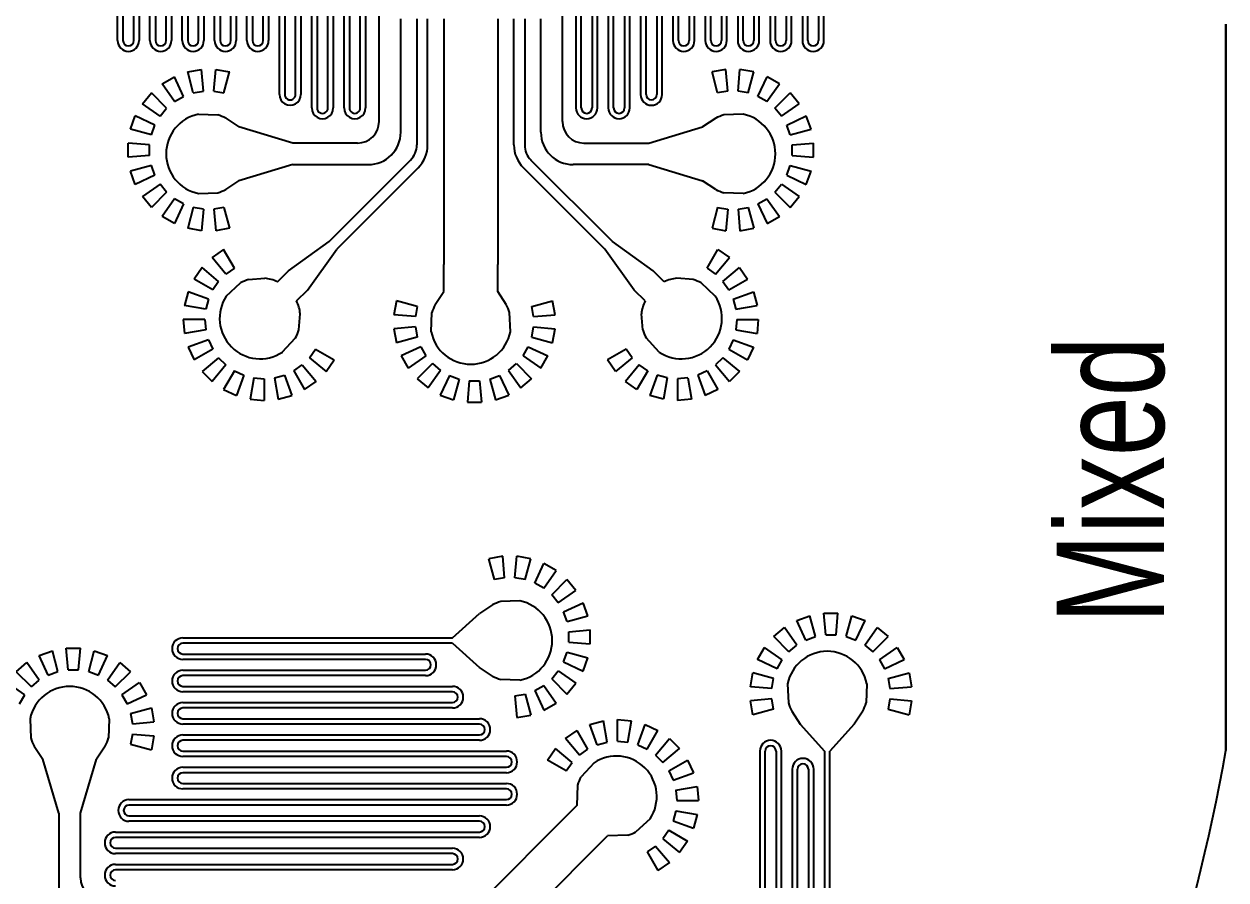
# Model space of a CAD drawing. Extents: x 5000 to 155000, y 156735 to 206735.
# Drawn here: x 132709 to 155000, y 172602 to 188470 of the extents above; entities that cross this region are included whole.
import ezdxf

# ---------------------------------------------------------------- set-up
doc = ezdxf.new("R2010")
doc.units = 0
doc.layers.get('0').update_dxf_attribs({"linetype": 'CONTINUOUS'})
doc.styles.get("Standard").update_dxf_attribs({"font": 'txt', "width": 0.75})

# ---------------------------------------------------------------- blocks, each defined once
blk = doc.blocks.new('CellMigration_Res100umX10cm_WC1000umWS400um')
for p, q in [((-2938, 18958), (-2677, 18981)), ((-2868, 18564), (-2938, 18958)), ((-2677, 18581), (-2677, 18981)), ((-2486, 18564), (-2417, 18958)), ((-2417, 18958), (-2164, 18890)), ((699, 18970), (453, 18881)), ((803, 18584), (699, 18970)), ((991, 18617), (957, 19016)), ((1218, 19016), (957, 19016)), ((1183, 18617), (1218, 19016)), ((1372, 18584), (1476, 18970)), ((1721, 18881), (1476, 18970)), ((4728, 18958), (4476, 18890)), ((4798, 18564), (4728, 18958)), ((4989, 18581), (4989, 18981)), ((5249, 18958), (4989, 18981)), ((5180, 18564), (5249, 18958)), ((-3427, 18780), (-3191, 18890)), ((-3227, 18433), (-3427, 18780)), ((-3054, 18514), (-3191, 18890)), ((-2301, 18514), (-2164, 18890)), ((-2127, 18433), (-1927, 18780)), ((-1927, 18780), (-1713, 18630)), ((227, 18750), (27, 18582)), ((456, 18423), (227, 18750)), ((622, 18518), (453, 18881)), ((1552, 18518), (1721, 18881)), ((1718, 18423), (1948, 18750)), ((2148, 18582), (1948, 18750)), ((4239, 18780), (4025, 18630)), ((4439, 18433), (4239, 18780)), ((4613, 18514), (4476, 18890)), ((5365, 18514), (5502, 18890)), ((5739, 18780), (5502, 18890)), ((5539, 18433), (5739, 18780)), ((-3827, 18445), (-3642, 18630)), ((-3385, 18323), (-3642, 18630)), ((-3227, 18433), (-3054, 18514)), ((-2868, 18564), (-2677, 18581)), ((-2486, 18564), (-2301, 18514)), ((-1970, 18323), (-1713, 18630)), ((309, 18299), (27, 18582)), ((803, 18584), (622, 18518)), ((1183, 18617), (991, 18617)), ((1552, 18518), (1372, 18584)), ((1865, 18299), (2148, 18582)), ((4282, 18323), (4025, 18630)), ((4798, 18564), (4613, 18514)), ((5180, 18564), (4989, 18581)), ((5539, 18433), (5365, 18514)), ((5696, 18323), (5953, 18630)), ((6138, 18445), (5953, 18630)), ((-3520, 18188), (-3827, 18445)), ((-3520, 18188), (-3385, 18323)), ((-2127, 18433), (-1970, 18323)), ((-1835, 18188), (-1528, 18445)), ((-1528, 18445), (-1378, 18231)), ((-141, 18382), (-272, 18155)), ((186, 18152), (-141, 18382)), ((456, 18423), (309, 18299)), ((1865, 18299), (1718, 18423)), ((1988, 18152), (2316, 18382)), ((2447, 18155), (2316, 18382)), ((3840, 18445), (3690, 18231)), ((4146, 18188), (3840, 18445)), ((4439, 18433), (4282, 18323)), ((5832, 18188), (5696, 18323)), ((5832, 18188), (6138, 18445)), ((-4087, 17994), (-3977, 18231)), ((-3630, 18031), (-3977, 18231)), ((-2339, 18085), (-2097, 17823)), ((-1835, 18188), (-1725, 18031)), ((-1725, 18031), (-1378, 18231)), ((90, 17986), (-272, 18155)), ((186, 18152), (90, 17986)), ((2084, 17986), (1988, 18152)), ((2084, 17986), (2447, 18155)), ((4036, 18031), (3690, 18231)), ((4146, 18188), (4036, 18031)), ((4651, 18085), (4408, 17823)), ((5942, 18031), (6288, 18231)), ((6398, 17994), (6288, 18231)), ((-3711, 17857), (-4087, 17994)), ((-3711, 17857), (-3630, 18031)), ((-362, 17910), (-407, 17652)), ((25, 17806), (-362, 17910)), ((2150, 17806), (2536, 17910)), ((2582, 17652), (2536, 17910)), ((6023, 17857), (5942, 18031)), ((6023, 17857), (6398, 17994)), ((-4177, 17481), (-4155, 17741)), ((-3761, 17672), (-4155, 17741)), ((-3777, 17481), (-3761, 17672)), ((-2034, 17672), (-2008, 17373)), ((-9, 17617), (-407, 17652)), ((25, 17806), (-9, 17617)), ((421, 17709), (435, 17353)), ((1891, 17709), (1877, 17353)), ((2183, 17617), (2150, 17806)), ((2183, 17617), (2582, 17652)), ((4345, 17672), (4319, 17373)), ((6072, 17672), (6466, 17741)), ((6089, 17481), (6072, 17672)), ((6489, 17481), (6466, 17741)), ((-3777, 17481), (-4177, 17481)), ((-9, 17426), (-407, 17391)), ((-407, 17391), (-362, 17133)), ((-9, 17426), (25, 17237)), ((2150, 17237), (2183, 17426)), ((2183, 17426), (2582, 17391)), ((2536, 17133), (2582, 17391)), ((6089, 17481), (6489, 17481)), ((-3761, 17290), (-4155, 17220)), ((-4087, 16968), (-4155, 17220)), ((-3711, 17105), (-3761, 17290)), ((25, 17237), (-362, 17133)), ((497, 17201), (656, 16959)), ((1815, 17201), (1656, 16959)), ((2150, 17237), (2536, 17133)), ((6023, 17105), (6072, 17290)), ((6072, 17290), (6466, 17220)), ((6398, 16968), (6466, 17220)), ((-3711, 17105), (-4087, 16968)), ((-3378, 17046), (-3117, 16803)), ((-2076, 17136), (-1874, 16934)), ((656, 16959), (656, 16459)), ((1656, 16959), (1656, 16459)), ((4387, 17136), (4186, 16934)), ((5690, 17046), (5428, 16803)), ((6023, 17105), (6398, 16968)), ((-3630, 16931), (-3977, 16731)), ((-3827, 16517), (-3977, 16731)), ((-3520, 16774), (-3827, 16517)), ((-3520, 16774), (-3630, 16931)), ((-2966, 16740), (-2667, 16714)), ((-2429, 16782), (-2228, 16581)), ((-1874, 16934), (-1329, 16177)), ((4186, 16934), (3641, 16177)), ((4741, 16782), (4539, 16581)), ((5277, 16740), (4978, 16714)), ((5832, 16774), (5942, 16931)), ((5832, 16774), (6138, 16517)), ((5942, 16931), (6288, 16731)), ((6138, 16517), (6288, 16731)), ((-3385, 16638), (-3642, 16332)), ((-3227, 16528), (-3427, 16182)), ((-3227, 16528), (-3385, 16638)), ((-2228, 16581), (-1471, 16036)), ((4539, 16581), (3782, 16036)), ((5539, 16528), (5696, 16638)), ((5539, 16528), (5739, 16182)), ((5696, 16638), (5953, 16332)), ((-3427, 16182), (-3642, 16332)), ((656, 11909), (656, 16459)), ((1656, 11909), (1656, 16459)), ((5739, 16182), (5953, 16332)), ((180, 14668), (-1329, 16177)), ((2131, 14668), (3641, 16177)), ((-3837, 15835), (-4095, 15790)), ((-3802, 15437), (-3837, 15835)), ((-3611, 15437), (-3576, 15835)), ((-3318, 15790), (-3576, 15835)), ((-1471, 16036), (39, 14527)), ((3782, 16036), (2273, 14527)), ((5630, 15790), (5887, 15835)), ((5922, 15437), (5887, 15835)), ((6114, 15437), (6149, 15835)), ((6149, 15835), (6406, 15790)), ((-4340, 15700), (-4567, 15570)), ((-4171, 15338), (-4340, 15700)), ((-3991, 15403), (-4095, 15790)), ((-3422, 15403), (-3318, 15790)), ((5733, 15403), (5630, 15790)), ((6302, 15403), (6406, 15790)), ((6483, 15338), (6652, 15700)), ((6652, 15700), (6878, 15570)), ((-4767, 15402), (-4935, 15201)), ((-4484, 15119), (-4767, 15402)), ((-4337, 15242), (-4567, 15570)), ((-3802, 15437), (-3991, 15403)), ((-3422, 15403), (-3611, 15437)), ((5733, 15403), (5922, 15437)), ((6114, 15437), (6302, 15403)), ((6649, 15242), (6878, 15570)), ((6796, 15119), (7078, 15402)), ((7078, 15402), (7247, 15201)), ((-4607, 14972), (-4935, 15201)), ((-4171, 15338), (-4337, 15242)), ((6483, 15338), (6649, 15242)), ((6919, 14972), (7247, 15201)), ((-5066, 14975), (-5155, 14729)), ((-4703, 14806), (-5066, 14975)), ((-4484, 15119), (-4607, 14972)), ((-3894, 15144), (-3538, 15130)), ((-3386, 15068), (-3144, 14909)), ((5698, 15068), (5456, 14909)), ((6206, 15144), (5849, 15130)), ((6796, 15119), (6919, 14972)), ((7015, 14806), (7377, 14975)), ((7377, 14975), (7467, 14729)), ((-4769, 14626), (-5155, 14729)), ((-4703, 14806), (-4769, 14626)), ((-3144, 14909), (-3144, 14909)), ((-2144, 14609), (-3144, 14909)), ((4456, 14609), (5456, 14909)), ((5456, 14909), (5456, 14909)), ((7015, 14806), (7080, 14626)), ((7080, 14626), (7467, 14729)), ((-2144, 14609), (-744, 14609)), ((4456, 14609), (3056, 14609)), ((-5201, 14472), (-5201, 14210)), ((-4802, 14437), (-5201, 14472)), ((-4802, 14437), (-4802, 14245)), ((7114, 14437), (7512, 14472)), ((7114, 14437), (7114, 14245)), ((7512, 14472), (7512, 14210)), ((-4802, 14245), (-5201, 14210)), ((-4769, 14056), (-5155, 13953)), ((-4769, 14056), (-4703, 13876)), ((-2144, 14209), (-3144, 13909)), ((-944, 14209), (-2144, 14209)), ((156, 11909), (156, 14244)), ((356, 14244), (356, 11909)), ((1956, 14244), (1956, 11909)), ((2156, 11909), (2156, 14244)), ((3256, 14209), (4456, 14209)), ((4456, 14209), (5456, 13909)), ((7080, 14056), (7015, 13876)), ((7080, 14056), (7467, 13953)), ((7114, 14245), (7512, 14210)), ((-5155, 13953), (-5066, 13707)), ((-4703, 13876), (-5066, 13707)), ((-3386, 13750), (-3144, 13909)), ((-3144, 13909), (-3144, 13909)), ((-144, 14009), (-144, 11909)), ((2456, 14009), (2456, 11909)), ((5456, 13909), (5456, 13909)), ((5698, 13750), (5456, 13909)), ((7015, 13876), (7377, 13707)), ((7467, 13953), (7377, 13707)), ((-4607, 13710), (-4935, 13481)), ((-4607, 13710), (-4484, 13563)), ((-3894, 13675), (-3538, 13688)), ((-544, 13809), (-544, 11159)), ((2856, 13809), (2856, 11159)), ((6206, 13675), (5849, 13688)), ((6919, 13710), (6796, 13563)), ((6919, 13710), (7247, 13481)), ((-4935, 13481), (-4767, 13280)), ((-4484, 13563), (-4767, 13280)), ((-4337, 13440), (-4567, 13112)), ((-4337, 13440), (-4171, 13344)), ((-1794, 13559), (-1794, 6809)), ((-1694, 6809), (-1694, 13559)), ((-1494, 13559), (-1494, 7309)), ((-1394, 7309), (-1394, 13559)), ((-1194, 13559), (-1194, 7309)), ((-1094, 7309), (-1094, 13559)), ((-894, 13559), (-894, 8309)), ((-794, 8309), (-794, 13559)), ((3106, 8309), (3106, 13559)), ((3206, 13559), (3206, 8309)), ((3406, 7309), (3406, 13559)), ((3506, 13559), (3506, 7309)), ((3706, 7309), (3706, 13559)), ((3806, 13559), (3806, 7309)), ((4006, 6809), (4006, 13559)), ((4106, 13559), (4106, 6809)), ((6649, 13440), (6483, 13344)), ((6649, 13440), (6878, 13112)), ((6796, 13563), (7078, 13280)), ((7247, 13481), (7078, 13280)), ((-4171, 13344), (-4340, 12982)), ((-3991, 13278), (-4095, 12892)), ((-3991, 13278), (-3802, 13245)), ((-3802, 13245), (-3837, 12847)), ((-3611, 13245), (-3422, 13278)), ((-3611, 13245), (-3576, 12847)), ((-3422, 13278), (-3318, 12892)), ((-2394, 13309), (-2394, 6309)), ((-2294, 6309), (-2294, 13309)), ((-2094, 13309), (-2094, 6809)), ((-1994, 6809), (-1994, 13309)), ((4306, 6809), (4306, 13309)), ((4406, 13309), (4406, 6809)), ((4606, 6309), (4606, 13309)), ((4706, 13309), (4706, 6309)), ((5733, 13278), (5630, 12892)), ((5922, 13245), (5733, 13278)), ((5922, 13245), (5887, 12847)), ((6302, 13278), (6114, 13245)), ((6114, 13245), (6149, 12847)), ((6302, 13278), (6406, 12892)), ((6483, 13344), (6652, 12982)), ((-4567, 13112), (-4340, 12982)), ((6878, 13112), (6652, 12982)), ((-4095, 12892), (-3837, 12847)), ((-3576, 12847), (-3318, 12892)), ((5887, 12847), (5630, 12892)), ((6406, 12892), (6149, 12847)), ((-5394, 12309), (-5394, 7309)), ((-5294, 7309), (-5294, 12309)), ((-5094, 12309), (-5094, 7809)), ((-4994, 7809), (-4994, 12309)), ((-4794, 12309), (-4794, 7809)), ((-4694, 7809), (-4694, 12309)), ((-4494, 12309), (-4494, 7309)), ((-4394, 7309), (-4394, 12309)), ((-4194, 12309), (-4194, 7309)), ((-4094, 7309), (-4094, 12309)), ((-3894, 12309), (-3894, 6809)), ((-3794, 6809), (-3794, 12309)), ((-3594, 12309), (-3594, 6809)), ((-3494, 6809), (-3494, 12309)), ((-3294, 12309), (-3294, 6309)), ((-3194, 6309), (-3194, 12309)), ((-2994, 12309), (-2994, 6309)), ((-2894, 6309), (-2894, 12309)), ((-2694, 12309), (-2694, 6309)), ((-2594, 6309), (-2594, 12309)), ((4906, 6309), (4906, 12309)), ((5006, 12309), (5006, 6309)), ((5206, 6309), (5206, 12309)), ((5306, 12309), (5306, 6309)), ((5506, 6309), (5506, 12309)), ((5606, 12309), (5606, 6309)), ((5806, 6809), (5806, 12309)), ((5906, 12309), (5906, 6809)), ((6106, 6809), (6106, 12309)), ((6206, 12309), (6206, 6809)), ((6406, 7309), (6406, 12309)), ((6506, 12309), (6506, 7309)), ((6706, 7309), (6706, 12309)), ((6806, 12309), (6806, 7309)), ((7006, 7809), (7006, 12309)), ((7106, 12309), (7106, 7809)), ((7306, 7809), (7306, 12309)), ((7406, 12309), (7406, 7809)), ((7606, 7309), (7606, 12309)), ((7706, 12309), (7706, 7309))]:
    blk.add_line(p, q)
for centre, radius, start, end in [((1156, 17559), 750, 11.537, 168.463), ((-2753, 17459), 750, 56.537, 213.463), ((5064, 17459), 750, 326.537, 123.463), ((-2753, 17459), 750, 16.4986, 29.0272), ((5064, 17459), 750, 150.9728, 163.5014), ((-2753, 17459), 750, 334.4712, 353.4246), ((1156, 17559), 750, 195.9728, 208.5014), ((1156, 17559), 750, 331.4986, 344.0272), ((5064, 17459), 750, 186.5754, 205.5288), ((-2753, 17459), 750, 240.9728, 253.5014), ((-2753, 17459), 750, 276.5754, 295.5288), ((5064, 17459), 750, 244.4712, 263.4246), ((5064, 17459), 750, 286.4986, 299.0272), ((-3744, 14409), 750, 101.537, 258.463), ((-3744, 14409), 750, 61.4986, 74.0272), ((6056, 14409), 750, 105.9728, 118.5014), ((6056, 14409), 750, 281.537, 78.463), ((-744, 14009), 600, 0, 90), ((-244, 14244), 400, 0, 45), ((-244, 14244), 600, 0, 45), ((2556, 14244), 600, 135, 180), ((2556, 14244), 400, 135, 180), ((3056, 14009), 600, 90, 180), ((-944, 13809), 400, 0, 90), ((3256, 13809), 400, 90, 180), ((-3744, 14409), 750, 285.9728, 298.5014), ((-1594, 13559), 200, 0, 180), ((-1594, 13559), 100, 0, 180), ((-994, 13559), 200, 0, 180), ((-994, 13559), 100, 0, 180), ((3306, 13559), 200, 360, 180), ((3306, 13559), 100, 360, 180), ((3906, 13559), 200, 360, 180), ((3906, 13559), 100, 360, 180), ((6056, 14409), 750, 241.4986, 254.0272), ((-2194, 13309), 200, 0, 180), ((-2194, 13309), 100, 0, 180), ((4506, 13309), 200, 360, 180), ((4506, 13309), 100, 360, 180), ((-5194, 12309), 200, 0, 180), ((-4594, 12309), 200, 0, 180), ((-3994, 12309), 200, 0, 180), ((-3394, 12309), 200, 0, 180), ((-2794, 12309), 200, 0, 180), ((5106, 12309), 200, 0, 180), ((5706, 12309), 200, 0, 180), ((6306, 12309), 200, 0, 180), ((6906, 12309), 200, 0, 180), ((7506, 12309), 200, 0, 180), ((-5194, 12309), 100, 0, 180), ((-4594, 12309), 100, 0, 180), ((-3994, 12309), 100, 0, 180), ((-3394, 12309), 100, 0, 180), ((-2794, 12309), 100, 0, 180), ((5106, 12309), 100, 0, 180), ((5706, 12309), 100, 0, 180), ((6306, 12309), 100, 0, 180), ((6906, 12309), 100, 0, 180), ((7506, 12309), 100, 0, 180)]:
    blk.add_arc(centre, radius, start, end)
blk = doc.blocks.new('CellMigrationFlush_Res100umX10cm_WC1000umWS400umPillarSp150um')
for p, q in [((7249, 15242), (7478, 15570)), ((7396, 15119), (7678, 15402)), ((7678, 15402), (7847, 15201)), ((7083, 15338), (7249, 15242)), ((7519, 14972), (7847, 15201)), ((6298, 15068), (6056, 14909)), ((6806, 15144), (6449, 15130)), ((7396, 15119), (7519, 14972)), ((7615, 14806), (7977, 14975)), ((7977, 14975), (8067, 14729)), ((5056, 14609), (6056, 14909)), ((6056, 14909), (6056, 14909)), ((7615, 14806), (7680, 14626)), ((7680, 14626), (8067, 14729)), ((5056, 14609), (3656, 14609)), ((7714, 14437), (8112, 14472)), ((7714, 14437), (7714, 14245)), ((8112, 14472), (8112, 14210)), ((3856, 14209), (5056, 14209)), ((5056, 14209), (6056, 13909)), ((7680, 14056), (7615, 13876)), ((7680, 14056), (8067, 13953)), ((7714, 14245), (8112, 14210)), ((6056, 13909), (6056, 13909)), ((6298, 13750), (6056, 13909)), ((7615, 13876), (7977, 13707)), ((8067, 13953), (7977, 13707)), ((6806, 13675), (6449, 13688)), ((7519, 13710), (7396, 13563)), ((7519, 13710), (7847, 13481)), ((4006, 7309), (4006, 13559)), ((4106, 13559), (4106, 7309)), ((4306, 7309), (4306, 13559)), ((4406, 13559), (4406, 7309)), ((4606, 6809), (4606, 13559)), ((4706, 13559), (4706, 6809)), ((7249, 13440), (7083, 13344)), ((7249, 13440), (7478, 13112)), ((7396, 13563), (7678, 13280)), ((7847, 13481), (7678, 13280)), ((4906, 6809), (4906, 13309)), ((5006, 13309), (5006, 6809)), ((5206, 6309), (5206, 13309)), ((5306, 13309), (5306, 6309)), ((6333, 13278), (6230, 12892)), ((6522, 13245), (6333, 13278)), ((6522, 13245), (6487, 12847)), ((6902, 13278), (6714, 13245)), ((6714, 13245), (6749, 12847)), ((6902, 13278), (7006, 12892)), ((7083, 13344), (7252, 12982)), ((7478, 13112), (7252, 12982)), ((6487, 12847), (6230, 12892)), ((7006, 12892), (6749, 12847)), ((5506, 6309), (5506, 12309)), ((5606, 12309), (5606, 6309)), ((5806, 6309), (5806, 12309)), ((5906, 12309), (5906, 6309)), ((6106, 6309), (6106, 12309)), ((6206, 12309), (6206, 6309)), ((6406, 6809), (6406, 12309)), ((6506, 12309), (6506, 6809)), ((6706, 6809), (6706, 12309)), ((6806, 12309), (6806, 6809)), ((7006, 7309), (7006, 12309)), ((7106, 12309), (7106, 7309)), ((7306, 7309), (7306, 12309)), ((7406, 12309), (7406, 7309)), ((7606, 7809), (7606, 12309)), ((7706, 12309), (7706, 7809)), ((7906, 7809), (7906, 12309)), ((8006, 12309), (8006, 7809)), ((8206, 7309), (8206, 12309)), ((8306, 12309), (8306, 7309)), ((5198, 5001), (2990, 7209)), ((8206, 7309), (7756, 6809)), ((8306, 7309), (8756, 6809)), ((7597, 6567), (7756, 6809)), ((8915, 6567), (8756, 6809)), ((2424, 6644), (4633, 4435)), ((9387, 6532), (9773, 6636)), ((9420, 6343), (9387, 6532)), ((9818, 6378), (9773, 6636)), ((7521, 6059), (7535, 6416)), ((8991, 6059), (8977, 6416)), ((9420, 6343), (9818, 6378)), ((7228, 6151), (6830, 6117)), ((6830, 6117), (6875, 5859)), ((7228, 6151), (7262, 5963)), ((9387, 5963), (9420, 6151)), ((9420, 6151), (9818, 6117)), ((9773, 5859), (9818, 6117)), ((7262, 5963), (6875, 5859)), ((9387, 5963), (9773, 5859)), ((7327, 5782), (6965, 5613)), ((6965, 5613), (7095, 5387)), ((7423, 5616), (7095, 5387)), ((7327, 5782), (7423, 5616)), ((9225, 5616), (9321, 5782)), ((9225, 5616), (9553, 5387)), ((9321, 5782), (9684, 5613)), ((9553, 5387), (9684, 5613)), ((5839, 5201), (6039, 5547)), ((5996, 5091), (6253, 5397)), ((6039, 5547), (6253, 5397)), ((7546, 5469), (7263, 5187)), ((7546, 5469), (7693, 5346)), ((8955, 5346), (9102, 5469)), ((9102, 5469), (9385, 5187)), ((5839, 5201), (5996, 5091)), ((6132, 4955), (6438, 5212)), ((6438, 5212), (6588, 4998)), ((7263, 5187), (7464, 5019)), ((7693, 5346), (7464, 5019)), ((7859, 5250), (7690, 4888)), ((7859, 5250), (8039, 5185)), ((8039, 5185), (7936, 4798)), ((8228, 5151), (8193, 4753)), ((8228, 5151), (8420, 5151)), ((8420, 5151), (8455, 4753)), ((8609, 5185), (8789, 5250)), ((8609, 5185), (8712, 4798)), ((8789, 5250), (8958, 4888)), ((8955, 5346), (9184, 5019)), ((9184, 5019), (9385, 5187)), ((5577, 4989), (5198, 5001)), ((5990, 4683), (5728, 4925)), ((6132, 4955), (6242, 4798)), ((6242, 4798), (6588, 4998)), ((6323, 4624), (6698, 4761)), ((6698, 4761), (6766, 4509)), ((7690, 4888), (7936, 4798)), ((8193, 4753), (8455, 4753)), ((8712, 4798), (8958, 4888)), ((6323, 4624), (6372, 4439)), ((6372, 4439), (6766, 4509)), ((4645, 4057), (4633, 4435)), ((6389, 4248), (6372, 4057)), ((6389, 4248), (6789, 4248)), ((6789, 4248), (6766, 3988)), ((6372, 4057), (6766, 3988)), ((4951, 3644), (4708, 3906)), ((6323, 3872), (6242, 3698)), ((6323, 3872), (6698, 3735)), ((4336, 3698), (3990, 3498)), ((4446, 3541), (4336, 3698)), ((6242, 3698), (6588, 3498)), ((6698, 3735), (6588, 3498)), ((4140, 3284), (3990, 3498)), ((4446, 3541), (4140, 3284)), ((4582, 3405), (4325, 3099)), ((4739, 3295), (4582, 3405)), ((6132, 3541), (5996, 3405)), ((5996, 3405), (6253, 3099)), ((6132, 3541), (6438, 3284)), ((4739, 3295), (4539, 2949)), ((4913, 3214), (4776, 2839)), ((5098, 3165), (4913, 3214)), ((5098, 3165), (5028, 2771)), ((5480, 3165), (5289, 3148)), ((5289, 3148), (5289, 2748)), ((5480, 3165), (5549, 2771)), ((5839, 3295), (5665, 3214)), ((5665, 3214), (5802, 2839)), ((5839, 3295), (6039, 2949)), ((6438, 3284), (6253, 3099)), ((4539, 2949), (4325, 3099)), ((6039, 2949), (5802, 2839)), ((5028, 2771), (4776, 2839)), ((5549, 2771), (5289, 2748)), ((6880, 1740), (7138, 1785)), ((7173, 1387), (7138, 1785)), ((7364, 1387), (7399, 1785)), ((7399, 1785), (7657, 1740)), ((6206, 1609), (-6239, 1609)), ((6984, 1353), (6880, 1740)), ((7553, 1353), (7657, 1740)), ((7733, 1288), (7902, 1650)), ((7902, 1650), (8129, 1520)), ((-6239, 1509), (6206, 1509)), ((6984, 1353), (7173, 1387)), ((7364, 1387), (7553, 1353)), ((7899, 1192), (8129, 1520)), ((8046, 1069), (8329, 1352)), ((8329, 1352), (8497, 1151)), ((6206, 1309), (-6239, 1309)), ((-6239, 1209), (6206, 1209)), ((7733, 1288), (7899, 1192)), ((8170, 922), (8497, 1151)), ((5871, 1009), (-6239, 1009)), ((-6239, 909), (5871, 909)), ((6949, 1018), (6706, 859)), ((7456, 1094), (7100, 1080)), ((8046, 1069), (8170, 922)), ((8265, 756), (8628, 925)), ((8628, 925), (8717, 679)), ((5871, 709), (-6239, 709)), ((6706, 859), (6206, 409)), ((8265, 756), (8331, 576)), ((8331, 576), (8717, 679)), ((-6239, 609), (5871, 609)), ((6206, 409), (-6239, 409)), ((-6239, 309), (6206, 309)), ((6706, -141), (6206, 309)), ((8364, 387), (8763, 422)), ((8364, 387), (8364, 195)), ((8763, 422), (8763, 160)), ((8331, 6), (8265, -174)), ((8331, 6), (8717, -97)), ((8364, 195), (8763, 160)), ((6949, -300), (6706, -141)), ((8265, -174), (8628, -343)), ((8717, -97), (8628, -343)), ((7456, -375), (7100, -362)), ((8170, -340), (8046, -487)), ((8170, -340), (8497, -569)), ((7899, -610), (7733, -706)), ((7899, -610), (8129, -938)), ((8046, -487), (8329, -770)), ((8497, -569), (8329, -770)), ((6984, -772), (6880, -1158)), ((7173, -805), (6984, -772)), ((7173, -805), (7138, -1203)), ((7553, -772), (7364, -805)), ((7364, -805), (7399, -1203)), ((7553, -772), (7657, -1158)), ((7733, -706), (7902, -1068)), ((8129, -938), (7902, -1068)), ((7138, -1203), (6880, -1158)), ((7657, -1158), (7399, -1203))]:
    blk.add_line(p, q)
for centre, radius, start, end in [((6656, 14409), 750, 105.9728, 118.5014), ((6656, 14409), 750, 281.537, 78.463), ((3856, 13809), 400, 90, 180), ((3906, 13559), 200, 360, 180), ((3906, 13559), 100, 360, 180), ((4506, 13559), 200, 360, 180), ((4506, 13559), 100, 360, 180), ((6656, 14409), 750, 241.4986, 254.0272), ((5106, 13309), 200, 360, 180), ((5106, 13309), 100, 360, 180), ((5706, 12309), 200, 0, 180), ((6306, 12309), 200, 0, 180), ((6906, 12309), 200, 0, 180), ((7506, 12309), 200, 0, 180), ((8106, 12309), 200, 0, 180), ((5706, 12309), 100, 0, 180), ((6306, 12309), 100, 0, 180), ((6906, 12309), 100, 0, 180), ((7506, 12309), 100, 0, 180), ((8106, 12309), 100, 0, 180), ((7806, 7809), 200, 180, 0), ((7806, 7809), 100, 180, 0), ((4206, 7309), 200, 180, 0), ((4206, 7309), 100, 180, 0), ((7206, 7309), 200, 180, 0), ((7206, 7309), 100, 180, 0), ((4806, 6809), 200, 180, 0), ((4806, 6809), 100, 180, 0), ((6606, 6809), 200, 180, 0), ((6606, 6809), 100, 180, 0), ((8256, 6209), 750, 151.4986, 164.0272), ((8256, 6209), 750, 15.9728, 28.5014), ((5406, 6309), 200, 180, 0), ((5406, 6309), 100, 180, 0), ((6006, 6309), 200, 180, 0), ((6006, 6309), 100, 180, 0), ((8256, 6209), 750, 191.537, 348.463), ((5364, 4270), 750, 60.9728, 73.5014), ((5364, 4270), 750, 236.537, 33.463), ((5364, 4270), 750, 196.4986, 209.0272), ((6206, 1409), 200, 270, 90), ((6206, 1409), 100, 270, 90), ((5871, 809), 200, 270, 90), ((5871, 809), 100, 270, 90), ((7306, 359), 750, 105.9728, 118.5014), ((7306, 359), 750, 281.537, 78.463), ((7306, 359), 750, 241.4986, 254.0272)]:
    blk.add_arc(centre, radius, start, end)

msp = doc.modelspace()

# ---------------------------------------------------------------- linework, layer by layer
for p, q in [((155000, 188470), (155000, 175000)), ((155000, 188470), (155000, 175000)), ((155000, 188470), (155000, 175000)), ((155000, 188470), (155000, 175000)), ((155000, 175000), (155000, 188470)), ((155000, 188470), (155000, 175000)), ((155000, 188470), (155000, 175000))]:
    msp.add_line(p, q)
msp.add_arc((117500, 181735), 38100, 318.9917, 349.8183)

# ---------------------------------------------------------------- block references
for name, p, rotation in [('CellMigration_Res100umX10cm_WC1000umWS400um', (142150, 200473), 180), ('CellMigrationFlush_Res100umX10cm_WC1000umWS400umPillarSp150um', (147964, 168785), 90)]:
    msp.add_blockref(name, p, dxfattribs=dict(rotation=rotation))

# ---------------------------------------------------------------- texts
at = {"insert": (151861, 165276), "char_height": 1988.56, "attachment_point": 1, "rotation": 90}
msp.add_mtext_dynamic_manual_height_columns('\\pi12082;Mixed', width=30128.77, gutter_width=9943, heights=[0], dxfattribs=at)

doc.saveas('drawing.dxf')
